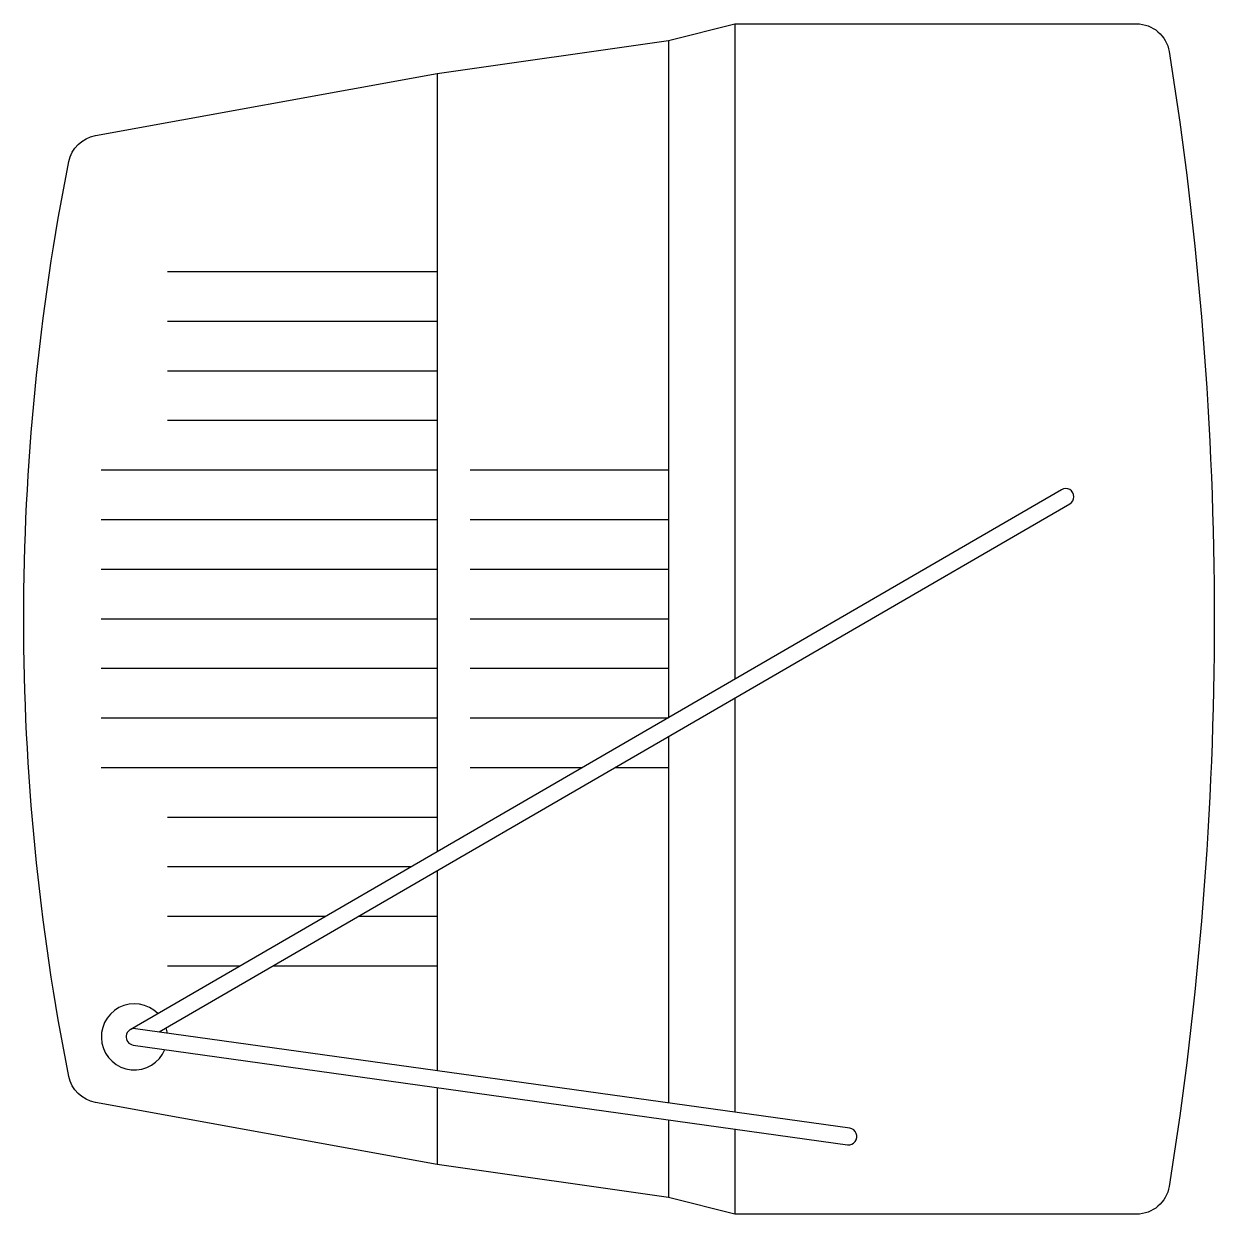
# Model space of a CAD drawing. Header units: millimetres. Extents: x 1285.506 to 1285.866, y 2719.981 to 2720.341.
import ezdxf

# ---------------------------------------------------------------- set-up
doc = ezdxf.new("R2010")
doc.units = ezdxf.units.MM
doc.header["$LTSCALE"] = 10
doc.layers.add('Equipam_audio_vídeo', color=1, linetype='Continuous')

msp = doc.modelspace()

# ---------------------------------------------------------------- linework, layer by layer
at = {"layer": 'Equipam_audio_vídeo'}
for p, q in [((1285.721191398043, 2720.341470589396), (1285.721191398043, 2720.143275921843)), ((1285.701191398043, 2720.336470589396), (1285.701191398043, 2720.13167759117)), ((1285.631191398043, 2720.326470589396), (1285.631191398043, 2720.091083433814)), ((1285.631191398043, 2720.266470589396), (1285.549636226258, 2720.266470589396)), ((1285.631191398043, 2720.251470589396), (1285.549636226258, 2720.251470589396)), ((1285.631191398043, 2720.236470589396), (1285.549636226258, 2720.236470589396)), ((1285.631191398043, 2720.221470589396), (1285.549636226258, 2720.221470589396)), ((1285.631191398043, 2720.206470589396), (1285.529636226258, 2720.206470589396)), ((1285.701191398043, 2720.206470589396), (1285.641191398043, 2720.206470589396)), ((1285.631191398043, 2720.191470589396), (1285.529636226258, 2720.191470589396)), ((1285.701191398043, 2720.191470589396), (1285.641191398043, 2720.191470589396)), ((1285.631191398043, 2720.176470589396), (1285.529636226258, 2720.176470589396)), ((1285.701191398043, 2720.176470589396), (1285.641191398043, 2720.176470589396)), ((1285.631191398043, 2720.161470589396), (1285.529636226258, 2720.161470589396)), ((1285.701191398043, 2720.161470589396), (1285.641191398043, 2720.161470589396)), ((1285.631191398043, 2720.146470589396), (1285.529636226258, 2720.146470589396)), ((1285.701191398043, 2720.146470589396), (1285.641191398043, 2720.146470589396)), ((1285.721191398043, 2720.137495992808), (1285.721191398043, 2720.012296354213)), ((1285.631191398043, 2720.131470589396), (1285.529636226258, 2720.131470589396)), ((1285.701191398043, 2720.131470589396), (1285.641191398043, 2720.131470589396)), ((1285.701191398043, 2720.125897662135), (1285.701191398043, 2720.015086356295)), ((1285.631191398043, 2720.116470589396), (1285.529636226258, 2720.116470589396)), ((1285.674968655819, 2720.116470589396), (1285.641191398043, 2720.116470589396)), ((1285.701191398043, 2720.116470589396), (1285.684935485008, 2720.116470589396)), ((1285.631191398043, 2720.101470589396), (1285.549636226258, 2720.101470589396)), ((1285.623237073326, 2720.086470589396), (1285.549636226258, 2720.086470589396)), ((1285.631191398043, 2720.085303504779), (1285.631191398043, 2720.024851363583)), ((1285.597371282079, 2720.071470589397), (1285.549636226258, 2720.071470589397)), ((1285.631191398043, 2720.071470589397), (1285.607338111268, 2720.071470589397)), ((1285.571505490832, 2720.056470589396), (1285.549636226258, 2720.056470589396)), ((1285.631191398043, 2720.056470589396), (1285.581472320021, 2720.056470589396)), ((1285.631191398043, 2720.019802947299), (1285.631191398043, 2719.996470589396)), ((1285.701191398043, 2720.010037940011), (1285.701191398043, 2719.986470589397)), ((1285.721191398043, 2720.007247937929), (1285.721191398043, 2719.981470589396))]:
    msp.add_line(p, q, dxfattribs=at)
for points in [[(1285.721191398043, 2719.981470589396), (1285.701191398043, 2719.986470589397), (1285.631191398043, 2719.996470589396), (1285.527847371876, 2720.015260412336, -0.3078025401428045), (1285.519828753631, 2720.02314629791, -0.0985897375016309), (1285.519828753631, 2720.299794880882, -0.3078025401428047), (1285.527847371876, 2720.307680766457), (1285.631191398043, 2720.326470589396), (1285.701191398043, 2720.336470589396), (1285.721191398043, 2720.341470589396), (1285.842695992589, 2720.341470589396, -0.368541856920936), (1285.852570787166, 2720.333048065879, -0.07937070629276617), (1285.852570787166, 2719.989893112913, -0.3685418569209391), (1285.842695992589, 2719.981470589396)], [(1285.539981631867, 2720.03757513546, 1), (1285.539290820649, 2720.032623087413), (1285.755292183824, 2720.002490874762, 1), (1285.755982995042, 2720.007442922809)]]:
    msp.add_lwpolyline(points, format="xyb", close=True, dxfattribs=at)
msp.add_lwpolyline([(1285.547162008086, 2720.03657347223), (1285.822513624565, 2720.196254427195, 1.000000000000002), (1285.820005304263, 2720.200579739815), (1285.538382066107, 2720.037261767747)], format="xyb", dxfattribs=at)
for start, end in [(44.5876667353509, 337.5809706803666), (6.535995051832669, 15.63264236412025)]:
    msp.add_arc((1285.539636226258, 2720.035099111437), 0.009999999999990905, start, end, dxfattribs=at)

doc.saveas('drawing.dxf')
